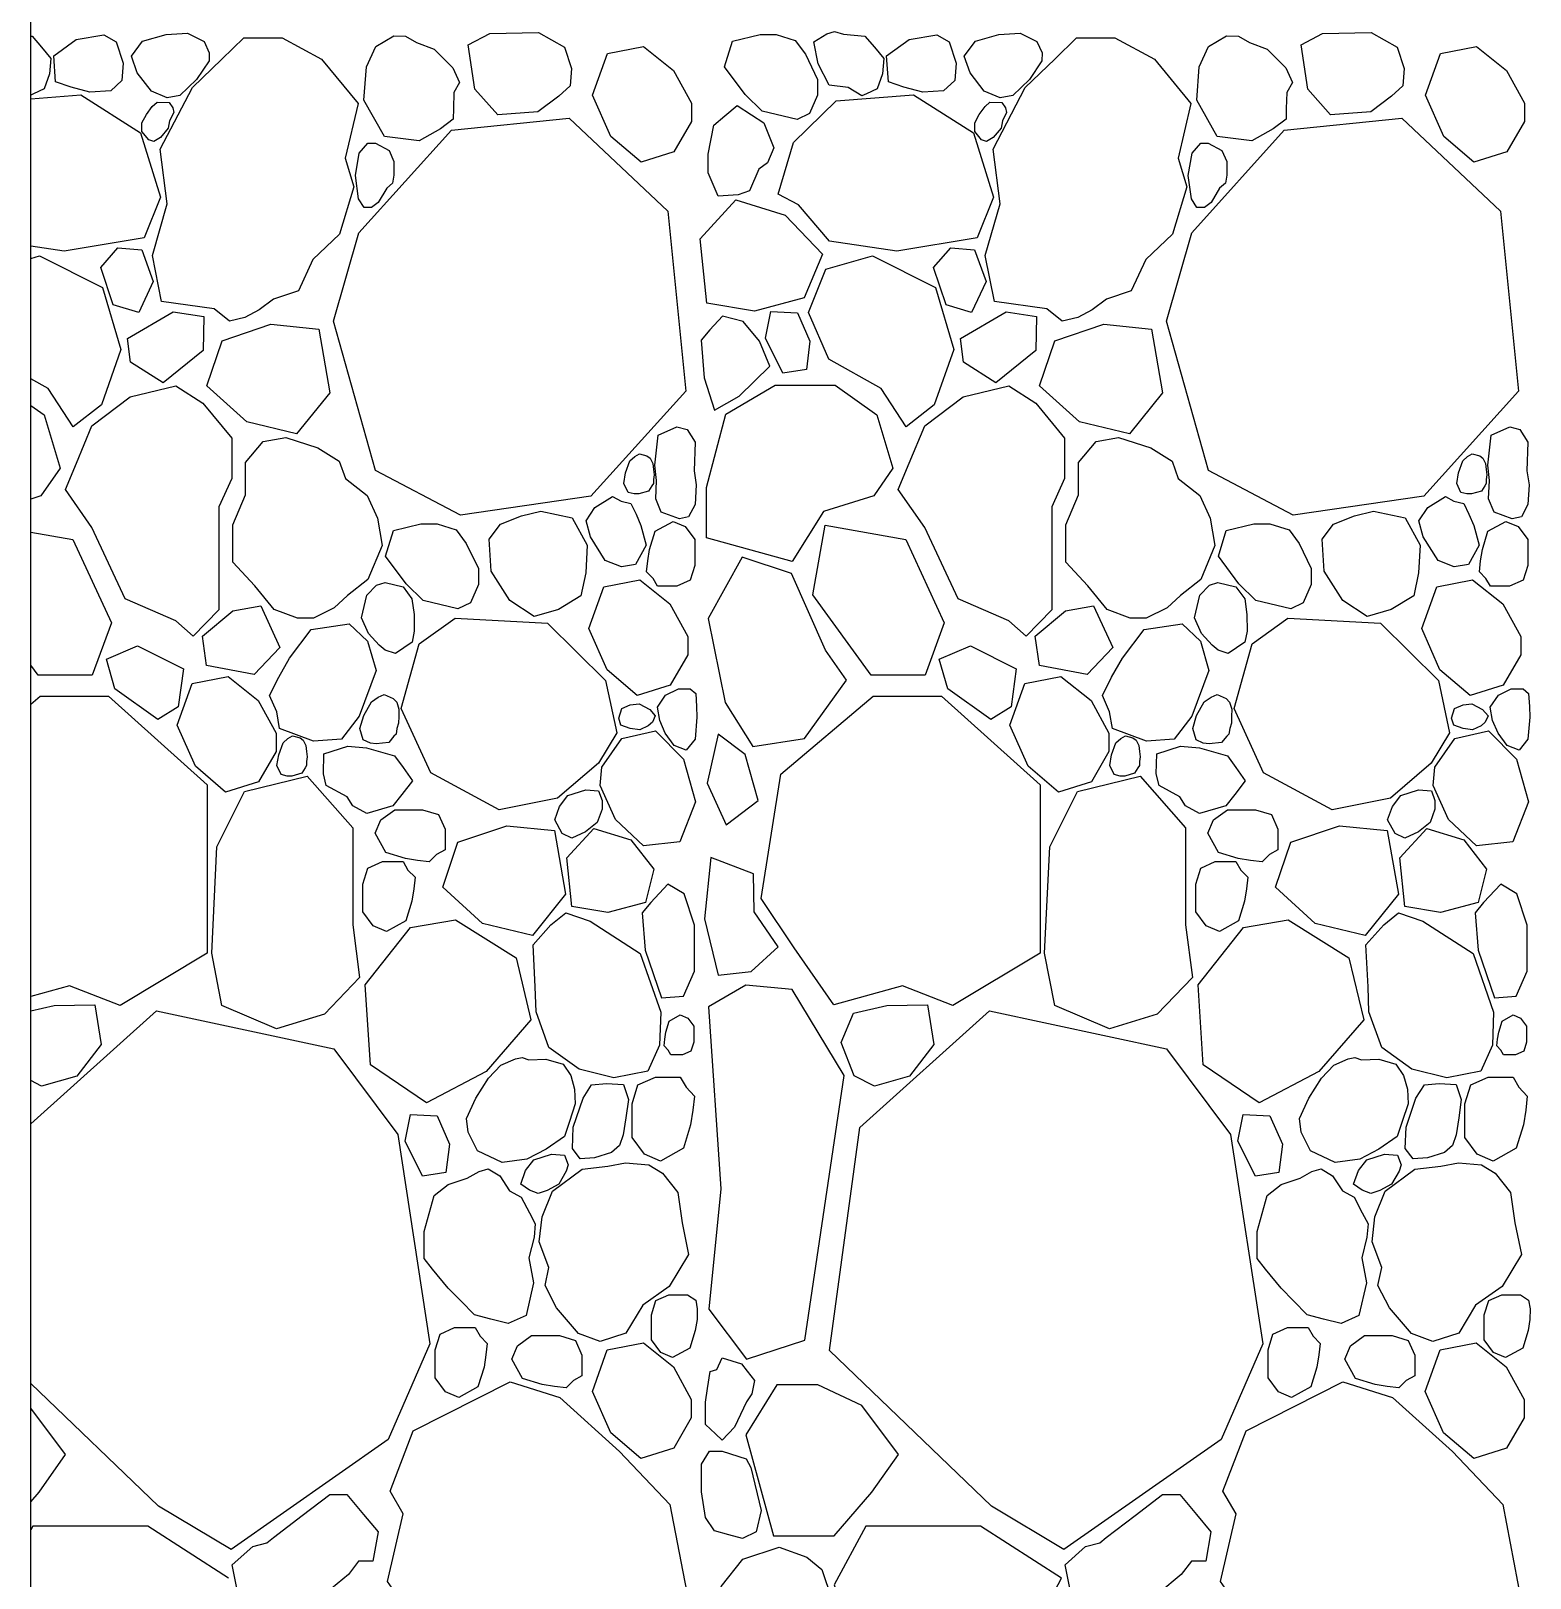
# Model space of a CAD drawing. Header units: millimetres. Extents: x 10227 to 13232, y 2 to 9351.
# Drawn here: x 11408.2 to 11567, y 417.4 to 581.2 of the extents above; entities that cross this region are included whole.
import ezdxf

# ---------------------------------------------------------------- set-up
doc = ezdxf.new("R2010")
doc.units = ezdxf.units.MM
doc.layers.add('A-FURN', color=9, linetype='Continuous')
doc.layers.add('RETINO', color=20, linetype='Continuous')

msp = doc.modelspace()

# ---------------------------------------------------------------- linework, layer by layer
at = {"layer": 'A-FURN', "ltscale": 0.1}
msp.add_line((11408.18, 2.43), (11408.18, 896.87), dxfattribs=at)
at = {"layer": 'RETINO'}
for points in [[(11408.18, 580.68), (11408.3, 580.66), (11409.31, 579.52), (11410.3, 578.32), (11410.15, 576.68), (11409.6, 575.1), (11408.47, 574.57), (11408.18, 574.44)], [(11410.79, 575.85), (11410.6, 578.6), (11412.99, 580.33), (11415.92, 580.81)], [(11415.92, 580.81), (11417.23, 580.06)], [(11417.23, 580.06), (11417.97, 577.82), (11417.82, 575.97)], [(11425.73, 576.07), (11423.96, 574.39), (11422.62, 574.13), (11420.95, 574.84), (11419.44, 576.79), (11418.84, 578.56), (11420.02, 580.13), (11422.5, 580.86), (11424.77, 580.99), (11426.52, 580.12), (11427.08, 578.9), (11427.05, 578.05), (11425.73, 576.07)], [(11427.58, 551.79), (11422.03, 552.56), (11421.05, 557.44), (11422.62, 562.91), (11421.89, 568.69), (11425.29, 575.22), (11428.41, 578.24), (11430.73, 580.49), (11434.8, 580.49), (11438.97, 578.24), (11442.85, 573.53), (11441.48, 567.75), (11442.39, 564.71), (11440.87, 559.69), (11438.06, 557.03), (11436.52, 553.72), (11433.88, 552.84), (11432.36, 551.7), (11430.84, 550.89), (11429.22, 550.5), (11427.58, 551.79)], [(11449.31, 569.58), (11445.63, 570.04), (11443.45, 573.91), (11443.73, 577.41), (11444.71, 579.59), (11446.62, 580.69), (11447.87, 580.67), (11449.04, 579.99), (11450.9, 579.29), (11452.89, 577.33), (11453.6, 575.75), (11452.98, 574.7), (11452.94, 573.01), (11452.91, 571.87), (11451.56, 570.86), (11449.31, 569.58)], [(11455.22, 575.07), (11454.51, 579.77), (11456.78, 580.95), (11461.94, 581.07)], [(11461.94, 581.07), (11464.69, 579.49)], [(11489.35, 571.86), (11485.65, 572.74), (11483.84, 574.5), (11481.67, 577.42), (11482.5, 580.15), (11485.42, 580.85), (11487.13, 580.85), (11489.15, 580.2), (11490.23, 578.75), (11491.51, 576.1), (11491.51, 574.42), (11490.67, 572.49), (11489.35, 571.86)], [(11494.74, 575.23), (11492.76, 575.47), (11491.59, 577.73), (11491.12, 580.08), (11492.48, 580.92), (11493.32, 581.16), (11494.26, 580.89), (11496.53, 580.66), (11497.54, 579.52), (11498.52, 578.32), (11498.38, 576.68), (11497.82, 575.1), (11496.7, 574.57), (11496.19, 574.35), (11494.74, 575.23)], [(11499.02, 575.85), (11498.82, 578.6), (11501.22, 580.33), (11504.14, 580.81)], [(11504.14, 580.81), (11505.45, 580.06)], [(11505.45, 580.06), (11506.2, 577.82), (11506.05, 575.97)], [(11513.96, 576.07), (11512.19, 574.39), (11510.84, 574.13), (11509.18, 574.84), (11507.67, 576.79), (11507.06, 578.56), (11508.25, 580.13), (11510.73, 580.86), (11512.99, 580.99), (11514.74, 580.12), (11515.3, 578.9), (11515.28, 578.05), (11513.96, 576.07)], [(11515.8, 551.79), (11510.25, 552.56), (11509.28, 557.44), (11510.84, 562.91), (11510.12, 568.69), (11513.52, 575.22), (11516.64, 578.24), (11518.96, 580.49), (11523.02, 580.49), (11527.2, 578.24), (11531.07, 573.53), (11529.71, 567.75), (11530.62, 564.71), (11529.1, 559.69), (11526.29, 557.03), (11524.75, 553.72), (11522.11, 552.84), (11520.59, 551.7), (11519.07, 550.89), (11517.44, 550.5), (11515.8, 551.79)], [(11537.53, 569.58), (11533.86, 570.04), (11531.68, 573.91), (11531.95, 577.41), (11532.94, 579.59), (11534.85, 580.69), (11536.1, 580.67), (11537.26, 579.99), (11539.13, 579.29), (11541.11, 577.33), (11541.83, 575.75), (11541.21, 574.7), (11541.17, 573.01), (11541.14, 571.87), (11539.79, 570.86), (11537.53, 569.58)], [(11543.44, 575.07), (11542.74, 579.77), (11545.01, 580.95), (11550.16, 581.07)], [(11550.16, 581.07), (11552.92, 579.49)], [(11464.69, 579.49), (11465.44, 577.25), (11465.29, 575.41)], [(11476.29, 568.43), (11472.81, 567.32), (11469.61, 570.06), (11467.67, 574.43), (11469.26, 578.83), (11473.07, 579.57), (11476.25, 577.03), (11478.16, 573.58), (11478.16, 571.64), (11476.29, 568.43)], [(11552.92, 579.49), (11553.66, 577.25), (11553.51, 575.41)], [(11564.52, 568.43), (11561.04, 567.32), (11557.84, 570.06), (11555.9, 574.43), (11557.49, 578.83), (11561.3, 579.57), (11564.48, 577.03), (11566.39, 573.58), (11566.39, 571.64), (11564.52, 568.43)], [(11416.64, 574.9), (11414.43, 574.74), (11412.43, 575.26), (11410.79, 575.85)], [(11417.82, 575.97), (11416.64, 574.9)], [(11464.1, 574.33), (11461.89, 572.67), (11457.63, 572.34), (11455.22, 575.07)], [(11465.29, 575.41), (11464.1, 574.33)], [(11504.87, 574.9), (11502.65, 574.74), (11500.66, 575.26), (11499.02, 575.85)], [(11506.05, 575.97), (11504.87, 574.9)], [(11552.33, 574.33), (11550.12, 572.67), (11545.85, 572.34), (11543.44, 575.07)], [(11553.51, 575.41), (11552.33, 574.33)], [(11408.18, 574.04), (11413.47, 574.45), (11419.8, 570.44), (11421.92, 563.64)], [(11422.72, 570.93), (11421.9, 569.94), (11421.19, 569.51), (11420.67, 569.69), (11419.93, 570.59), (11419.93, 571.51), (11420.42, 572.39), (11421.03, 573.21), (11421.55, 573.68), (11422.82, 573.63), (11423.2, 573.07), (11423.31, 572.6), (11422.88, 571.7), (11422.72, 570.93)], [(11480.98, 563.74), (11479.94, 566.19), (11479.94, 568.19), (11480.54, 571.23), (11481.69, 572.23), (11482.99, 573.34), (11484.53, 572.35), (11485.83, 571.51), (11486.89, 568.83), (11486.21, 567.27), (11485.29, 566.59), (11484.29, 564.28), (11483.11, 563.87), (11480.98, 563.74)], [(11510.14, 563.64), (11508.42, 559.33), (11499.91, 557.92), (11492.79, 558.98), (11489.5, 562.82), (11487.33, 563.95), (11488.96, 569.41), (11493.47, 573.81), (11501.69, 574.45), (11508.02, 570.44), (11510.14, 563.64)], [(11510.95, 570.93), (11510.13, 569.94), (11509.42, 569.51), (11508.89, 569.69), (11508.16, 570.59), (11508.16, 571.51), (11508.65, 572.39), (11509.26, 573.21), (11509.77, 573.68), (11511.05, 573.63), (11511.42, 573.07), (11511.54, 572.6), (11511.1, 571.7), (11510.95, 570.93)], [(11442.93, 559.85), (11452.74, 570.72), (11465.19, 571.99), (11475.65, 562.15), (11477.55, 543.1), (11467.51, 531.97), (11453.69, 529.96), (11444.7, 534.7), (11440.24, 550.49), (11442.93, 559.85)], [(11531.16, 559.85), (11540.96, 570.72), (11553.41, 571.99), (11563.87, 562.15), (11565.78, 543.1), (11555.74, 531.97), (11541.91, 529.96), (11532.92, 534.7), (11528.47, 550.49), (11531.16, 559.85)], [(11445.87, 564.59), (11444.98, 563.05), (11444.27, 562.53), (11443.47, 562.53), (11442.9, 563.45), (11442.56, 565.91), (11442.96, 568.28), (11443.87, 569.34), (11444.67, 569.34), (11446.13, 568.57), (11446.64, 567.4), (11446.64, 565.94), (11446.5, 565.1), (11445.87, 564.59)], [(11534.1, 564.59), (11533.21, 563.05), (11532.5, 562.53), (11531.7, 562.53), (11531.13, 563.45), (11530.78, 565.91), (11531.18, 568.28), (11532.1, 569.34), (11532.9, 569.34), (11534.35, 568.57), (11534.87, 567.4), (11534.87, 565.94), (11534.72, 565.1), (11534.1, 564.59)], [(11421.92, 563.64), (11420.19, 559.33), (11411.69, 557.92), (11408.18, 558.44)], [(11484.82, 551.55), (11479.79, 552.4), (11479.08, 559.21), (11482.87, 563.33), (11488.07, 561.71), (11492.02, 557.6), (11490.09, 552.95), (11484.82, 551.55)], [(11408.18, 557.14), (11409.1, 557.4), (11415.77, 554.06), (11417.72, 547.49), (11415.65, 541.62), (11412.66, 539.32), (11410.02, 543.35)], [(11417.4, 558.26), (11419.92, 558.05), (11421.14, 554.68), (11419.6, 551.4), (11416.9, 552.23), (11415.58, 556.18), (11417.4, 558.26)], [(11498.24, 543.35), (11492.72, 546.46), (11490.54, 551.41), (11492.38, 556.01), (11497.32, 557.4), (11504, 554.06), (11505.95, 547.49), (11503.88, 541.62), (11500.89, 539.32), (11498.24, 543.35)], [(11505.63, 558.26), (11508.14, 558.05), (11509.37, 554.68), (11507.83, 551.4), (11505.13, 552.23), (11503.81, 556.18), (11505.63, 558.26)], [(11418.74, 546.15), (11418.43, 548.66), (11423.25, 551.48), (11426.49, 550.98), (11426.43, 547.39), (11422.18, 543.98), (11418.74, 546.15)], [(11479.5, 544.49), (11480.59, 541.06), (11483.21, 542.55), (11486.46, 545.72), (11485.38, 548.38), (11483.62, 550.46), (11481.45, 551.01), (11480.09, 549.56), (11479.19, 548.47), (11479.5, 544.49)], [(11490.34, 545.39), (11487.84, 544.99), (11485.99, 548.7), (11486.56, 551.52), (11489.38, 551.37), (11490.71, 548.39), (11490.34, 545.39)], [(11506.97, 546.15), (11506.65, 548.66), (11511.48, 551.48), (11514.72, 550.98), (11514.65, 547.39), (11510.41, 543.98), (11506.97, 546.15)], [(11433.6, 550.17), (11438.67, 549.66), (11439.83, 542.91), (11436.33, 538.55), (11431.04, 539.83), (11426.82, 543.66), (11428.44, 548.42), (11433.6, 550.17)], [(11521.83, 550.17), (11526.9, 549.66), (11528.06, 542.91), (11524.55, 538.55), (11519.26, 539.83), (11515.04, 543.66), (11516.66, 548.42), (11521.83, 550.17)], [(11410.02, 543.35), (11408.18, 544.38)], [(11423.54, 518.78), (11418.17, 521.1), (11414.63, 528.66), (11411.84, 532.67), (11413, 535.47), (11414.64, 539.42), (11418.71, 542.48), (11423.54, 543.64), (11426.4, 541.8), (11429.46, 538.12), (11429.46, 533.83), (11428.1, 530.84), (11428.1, 527.84), (11428.1, 522.87), (11428.1, 519.94), (11425.38, 517.15), (11423.54, 518.78)], [(11492.15, 530.35), (11488.81, 525.03), (11479.75, 527.55), (11479.75, 532.87), (11481.79, 540.65), (11487.04, 543.72), (11493.37, 543.72), (11497.8, 540.58), (11499.5, 534.92), (11497.46, 531.99), (11492.15, 530.35)], [(11511.77, 518.78), (11506.4, 521.1), (11502.86, 528.66), (11500.07, 532.67), (11501.23, 535.47), (11502.86, 539.42), (11506.94, 542.48), (11511.77, 543.64), (11514.62, 541.8), (11517.69, 538.12), (11517.69, 533.83), (11516.33, 530.84), (11516.33, 527.84), (11516.33, 522.87), (11516.33, 519.94), (11513.6, 517.15), (11511.77, 518.78)], [(11408.18, 541.56), (11409.57, 540.58), (11411.28, 534.92), (11409.23, 531.99), (11408.18, 531.66)], [(11478.65, 533.15), (11478.54, 531.07), (11477.84, 529.77), (11476.88, 529.58), (11474.95, 530.28), (11474.37, 531.68), (11474.46, 533.61), (11474.27, 535.26), (11474.63, 538.42), (11476.61, 539.32), (11477.69, 539.04), (11478.55, 537.67), (11478.43, 534.63), (11478.65, 533.15)], [(11566.88, 533.15), (11566.76, 531.07), (11566.07, 529.77), (11565.1, 529.58), (11563.18, 530.28), (11562.59, 531.68), (11562.68, 533.61), (11562.5, 535.26), (11562.86, 538.42), (11564.84, 539.32), (11565.91, 539.04), (11566.77, 537.67), (11566.66, 534.63), (11566.88, 533.15)], [(11443.89, 523.13), (11441.73, 521.43), (11440.32, 520.14), (11438.1, 519.05), (11436.41, 519.05), (11433.95, 519.98), (11431.9, 522.47), (11429.57, 524.99), (11429.57, 528.94), (11430.93, 532.11), (11430.93, 535.54), (11432.8, 537.74), (11435.19, 538.17), (11438.59, 537.07), (11440.85, 535.68), (11441.51, 533.84), (11443.79, 532.04), (11444.9, 529.63), (11445.39, 526.73), (11443.89, 523.13)], [(11532.12, 523.13), (11529.95, 521.43), (11528.54, 520.14), (11526.33, 519.05), (11524.63, 519.05), (11522.18, 519.98), (11520.13, 522.47), (11517.8, 524.99), (11517.8, 528.94), (11519.16, 532.11), (11519.16, 535.54), (11521.03, 537.74), (11523.41, 538.17), (11526.81, 537.07), (11529.08, 535.68), (11529.73, 533.84), (11532.02, 532.04), (11533.12, 529.63), (11533.61, 526.73), (11532.12, 523.13)], [(11473.62, 532.49), (11472.57, 532.2), (11472.08, 532.2), (11471.44, 532.37), (11471, 533.29), (11471.17, 534.44), (11471.64, 535.69), (11472.15, 536.18), (11472.64, 536.46), (11473.44, 536.24), (11473.78, 535.98), (11474.06, 535.42), (11474.13, 534.8), (11474.2, 534.24), (11474.13, 533.74), (11474.13, 533.29), (11473.97, 533.06), (11473.62, 532.49)], [(11561.84, 532.49), (11560.8, 532.2), (11560.3, 532.2), (11559.67, 532.37), (11559.22, 533.29), (11559.4, 534.44), (11559.86, 535.69), (11560.38, 536.18), (11560.86, 536.46), (11561.66, 536.24), (11562, 535.98), (11562.28, 535.42), (11562.35, 534.8), (11562.42, 534.24), (11562.35, 533.74), (11562.35, 533.29), (11562.2, 533.06), (11561.84, 532.49)], [(11472.8, 528.85), (11473.37, 526.76), (11472.24, 524.72), (11470.73, 524.48), (11469.02, 525.15), (11467.45, 527.66), (11466.99, 529.36), (11467.93, 530.76), (11469.79, 531.92), (11470.7, 531.44), (11471.75, 531.18), (11472.29, 530.07), (11472.8, 528.85)], [(11561.03, 528.85), (11561.59, 526.76), (11560.47, 524.72), (11558.96, 524.48), (11557.25, 525.15), (11555.68, 527.66), (11555.22, 529.36), (11556.16, 530.76), (11558.02, 531.92), (11558.93, 531.44), (11559.97, 531.18), (11560.51, 530.07), (11561.03, 528.85)], [(11458.92, 520.92), (11456.95, 524.01), (11456.74, 527.41), (11457.94, 529), (11460.16, 529.9), (11462.2, 530.38), (11465.53, 529.68), (11467.11, 526.77), (11466.96, 523.86), (11466.44, 521.41), (11464.06, 519.95), (11461.51, 519.21), (11458.92, 520.92)], [(11473.72, 526.32), (11474.3, 528.25), (11476.2, 529.29), (11477.5, 528.74), (11478.51, 527.36), (11478.51, 524.62), (11478.03, 523.06), (11476.6, 522.42), (11474.57, 522.42), (11474.09, 523.25), (11473.4, 523.97), (11473.52, 525.11), (11473.72, 526.32)], [(11547.14, 520.92), (11545.17, 524.01), (11544.96, 527.41), (11546.17, 529), (11548.38, 529.9), (11550.42, 530.38), (11553.76, 529.68), (11555.34, 526.77), (11555.19, 523.86), (11554.67, 521.41), (11552.29, 519.95), (11549.74, 519.21), (11547.14, 520.92)], [(11561.94, 526.32), (11562.53, 528.25), (11564.42, 529.29), (11565.73, 528.74), (11566.74, 527.36), (11566.74, 524.62), (11566.26, 523.06), (11564.83, 522.42), (11562.79, 522.42), (11562.32, 523.25), (11561.62, 523.97), (11561.75, 525.11), (11561.94, 526.32)], [(11408.18, 528.16), (11412.63, 527.38), (11416.71, 518.56)], [(11453.42, 520.05), (11449.73, 520.93), (11447.92, 522.69), (11445.75, 525.61), (11446.58, 528.34), (11449.49, 529.04), (11451.21, 529.04), (11453.23, 528.39), (11454.3, 526.94), (11455.59, 524.29), (11455.59, 522.61), (11454.74, 520.68), (11453.42, 520.05)], [(11502.91, 513), (11497.19, 513), (11491.01, 521.53), (11492.31, 528.89), (11500.85, 527.38), (11504.93, 518.56)], [(11541.65, 520.05), (11537.95, 520.93), (11536.15, 522.69), (11533.97, 525.61), (11534.81, 528.34), (11537.72, 529.04), (11539.43, 529.04), (11541.46, 528.39), (11542.53, 526.94), (11543.81, 524.29), (11543.81, 522.61), (11542.97, 520.68), (11541.65, 520.05)], [(11490.14, 506.29), (11494.58, 512.47), (11492.36, 515.65), (11488.75, 523.77), (11483.52, 525.51), (11479.92, 519), (11481.72, 510.11)], [(11443.2, 519.1), (11443.78, 521.48), (11444.8, 522.54), (11445.7, 522.82), (11447.6, 522.36), (11448.54, 521.11), (11448.78, 519.42), (11448.78, 517.68), (11448.56, 516.52), (11446.79, 515.3), (11445.71, 515.67), (11445.07, 516.2), (11443.96, 517.43), (11443.2, 519.1)], [(11475.91, 511.95), (11472.42, 510.85), (11469.23, 513.59), (11467.28, 517.95), (11468.87, 522.36), (11472.69, 523.1), (11475.86, 520.55), (11477.77, 517.11), (11477.77, 515.16), (11475.91, 511.95)], [(11531.43, 519.1), (11532.01, 521.48), (11533.03, 522.54), (11533.93, 522.82), (11535.83, 522.36), (11536.77, 521.11), (11537, 519.42), (11537.01, 517.68), (11536.79, 516.52), (11535.02, 515.3), (11533.94, 515.67), (11533.3, 516.2), (11532.18, 517.43), (11531.43, 519.1)], [(11564.13, 511.95), (11560.65, 510.85), (11557.45, 513.59), (11555.51, 517.95), (11557.1, 522.36), (11560.91, 523.1), (11564.09, 520.55), (11566, 517.11), (11566, 515.16), (11564.13, 511.95)], [(11432.53, 520.35), (11434.56, 515.95), (11431.83, 513.1), (11426.78, 514.05), (11426.36, 517.14), (11429.56, 519.82), (11432.53, 520.35)], [(11520.75, 520.35), (11522.78, 515.95), (11520.06, 513.1), (11515.01, 514.05), (11514.58, 517.14), (11517.78, 519.82), (11520.75, 520.35)], [(11416.71, 518.56), (11414.68, 513)], [(11435.57, 514.81), (11437.87, 517.83), (11441.9, 518.45), (11443.85, 516.61), (11444.74, 513.52), (11442.95, 508.67), (11441.07, 506.22), (11438.13, 506.03), (11434.52, 507.36), (11434.23, 509.13), (11433.47, 510.86), (11434.44, 512.8), (11435.57, 514.81)], [(11449.32, 516.34), (11453.11, 519.03), (11462.92, 518.53), (11469.06, 512.46), (11470.24, 506.92), (11468.31, 503.69), (11463.96, 499.99), (11457.79, 498.75), (11450.54, 502.67), (11447.4, 509.48), (11449.32, 516.34)], [(11504.93, 518.56), (11502.91, 513)], [(11523.8, 514.81), (11526.1, 517.83), (11530.13, 518.45), (11532.07, 516.61), (11532.96, 513.52), (11531.17, 508.67), (11529.3, 506.22), (11526.35, 506.03), (11522.75, 507.36), (11522.45, 509.13), (11521.69, 510.86), (11522.66, 512.8), (11523.8, 514.81)], [(11537.54, 516.34), (11541.33, 519.03), (11551.14, 518.53), (11557.28, 512.46), (11558.47, 506.92), (11556.53, 503.69), (11552.19, 499.99), (11546.02, 498.75), (11538.76, 502.67), (11535.63, 509.48), (11537.54, 516.34)], [(11423.79, 509.65), (11421.64, 508.33), (11417.07, 511.55), (11416.19, 514.71), (11419.48, 516.13), (11424.34, 513.68), (11423.79, 509.65)], [(11512.02, 509.65), (11509.87, 508.33), (11505.3, 511.55), (11504.41, 514.71), (11507.7, 516.13), (11512.57, 513.68), (11512.02, 509.65)], [(11414.68, 513), (11408.96, 513), (11408.18, 514.08)], [(11432.29, 501.72), (11428.81, 500.62), (11425.61, 503.36), (11423.67, 507.72), (11425.26, 512.13), (11429.07, 512.87), (11432.25, 510.32), (11434.16, 506.88), (11434.16, 504.93), (11432.29, 501.72)], [(11520.52, 501.72), (11517.03, 500.62), (11513.84, 503.36), (11511.89, 507.72), (11513.48, 512.13), (11517.3, 512.87), (11520.48, 510.32), (11522.38, 506.88), (11522.38, 504.93), (11520.52, 501.72)], [(11478.54, 506.23), (11477.61, 505.08), (11476.33, 505.58), (11475.37, 506.88), (11474.79, 508.21), (11474.56, 509.62), (11475.42, 510.89), (11476.78, 511.56), (11478.03, 511.56), (11478.61, 511.07), (11478.7, 509.68), (11478.73, 508.57), (11478.54, 506.23)], [(11566.77, 506.23), (11565.84, 505.08), (11564.55, 505.58), (11563.6, 506.88), (11563.02, 508.21), (11562.78, 509.62), (11563.64, 510.89), (11565, 511.56), (11566.25, 511.56), (11566.84, 511.07), (11566.92, 509.68), (11566.96, 508.57), (11566.77, 506.23)], [(11408.18, 509.95), (11409.17, 510.78), (11416.41, 510.78), (11426.87, 501.41), (11426.87, 483.58), (11417.62, 478.04), (11412.28, 480.11), (11408.18, 478.98)], [(11446.09, 505.9), (11444.75, 505.73), (11444.14, 505.82), (11443.39, 506.16), (11443.02, 507.37), (11443.44, 508.74), (11444.25, 510.2), (11444.97, 510.69), (11445.62, 510.95), (11446.56, 510.54), (11446.93, 510.15), (11447.17, 509.41), (11447.14, 508.64), (11447.12, 507.94), (11446.94, 507.35), (11446.86, 506.78), (11446.63, 506.54), (11446.09, 505.9)], [(11472.68, 507.24), (11471.67, 507.37), (11470.69, 507.72), (11470.45, 508.45), (11470.77, 509.47), (11471.67, 509.88), (11472.61, 509.99), (11473.75, 509.38), (11474.31, 508.69), (11474.02, 508.05), (11473.58, 507.63), (11472.68, 507.24)], [(11481.72, 510.11), (11484.64, 505.47)], [(11493.25, 478.11), (11489.02, 484.14), (11485.55, 489.37), (11487.64, 502.54), (11497.39, 510.78), (11504.64, 510.78), (11515.1, 501.41), (11515.1, 483.58), (11505.84, 478.04), (11500.51, 480.11), (11493.25, 478.11)], [(11534.31, 505.9), (11532.98, 505.73), (11532.37, 505.82), (11531.62, 506.16), (11531.25, 507.37), (11531.67, 508.74), (11532.47, 510.2), (11533.2, 510.69), (11533.85, 510.95), (11534.79, 510.54), (11535.16, 510.15), (11535.4, 509.41), (11535.37, 508.64), (11535.35, 507.94), (11535.17, 507.35), (11535.09, 506.78), (11534.86, 506.54), (11534.31, 505.9)], [(11560.91, 507.24), (11559.89, 507.37), (11558.91, 507.72), (11558.68, 508.45), (11559, 509.47), (11559.89, 509.88), (11560.84, 509.99), (11561.97, 509.38), (11562.54, 508.69), (11562.24, 508.05), (11561.81, 507.63), (11560.91, 507.24)], [(11436.87, 502.63), (11435.83, 502.33), (11435.33, 502.33), (11434.7, 502.51), (11434.25, 503.43), (11434.43, 504.58), (11434.89, 505.83), (11435.41, 506.31), (11435.9, 506.6), (11436.7, 506.38), (11437.03, 506.12), (11437.32, 505.56), (11437.38, 504.94), (11437.45, 504.38), (11437.38, 503.88), (11437.38, 503.43), (11437.23, 503.2), (11436.87, 502.63)], [(11470.79, 506.31), (11474.36, 507.12), (11477.31, 504.12), (11478.58, 499.61), (11476.93, 495.35), (11473.07, 494.93), (11470.12, 497.73), (11468.5, 501.33), (11468.67, 503.27), (11470.79, 506.31)], [(11481.82, 497.16), (11485.21, 499.75), (11483.84, 504.62), (11480.97, 506.75), (11479.81, 501.57), (11481.82, 497.16)], [(11484.64, 505.47), (11490.14, 506.29)], [(11525.1, 502.63), (11524.06, 502.33), (11523.56, 502.33), (11522.92, 502.51), (11522.48, 503.43), (11522.65, 504.58), (11523.12, 505.83), (11523.63, 506.31), (11524.12, 506.6), (11524.92, 506.38), (11525.26, 506.12), (11525.54, 505.56), (11525.61, 504.94), (11525.68, 504.38), (11525.61, 503.88), (11525.61, 503.43), (11525.45, 503.2), (11525.1, 502.63)], [(11559.02, 506.31), (11562.58, 507.12), (11565.54, 504.12), (11566.81, 499.61), (11565.16, 495.35), (11561.3, 494.93), (11558.34, 497.73), (11556.73, 501.33), (11556.89, 503.27), (11559.02, 506.31)], [(11439.21, 504.67), (11441.74, 505.5), (11443.73, 505.33), (11446.71, 504.46), (11447.6, 503.22), (11448.6, 501.84), (11447.47, 500.39), (11446.52, 499.17), (11443.76, 498.35), (11442.27, 499.16), (11441.67, 500.14), (11439.46, 501.33), (11439.16, 502.55), (11439.21, 504.67)], [(11527.44, 504.67), (11529.96, 505.5), (11531.96, 505.33), (11534.93, 504.46), (11535.83, 503.22), (11536.82, 501.84), (11535.7, 500.39), (11534.75, 499.17), (11531.99, 498.35), (11530.49, 499.16), (11529.9, 500.14), (11527.69, 501.33), (11527.38, 502.55), (11527.44, 504.67)], [(11434.21, 475.56), (11428.42, 478.02), (11427.34, 483.59), (11427.88, 494.82), (11430.81, 500.69), (11437.46, 502.32), (11442.27, 496.85), (11442.27, 486.57), (11442.99, 480.99), (11439.27, 477.11), (11434.21, 475.56)], [(11522.44, 475.56), (11516.64, 478.02), (11515.57, 483.59), (11516.11, 494.82), (11519.04, 500.69), (11525.68, 502.32), (11530.49, 496.85), (11530.49, 486.57), (11531.22, 480.99), (11527.5, 477.11), (11522.44, 475.56)], [(11468.17, 497.41), (11466.94, 496.43), (11465.5, 495.74), (11464.46, 496.25), (11463.67, 497.69), (11464.18, 499.12), (11465.07, 500.27), (11466.95, 500.87), (11468.32, 500.75), (11468.7, 499.75), (11468.69, 498.82), (11468.17, 497.41)], [(11556.4, 497.41), (11555.17, 496.43), (11553.73, 495.74), (11552.69, 496.25), (11551.9, 497.69), (11552.41, 499.12), (11553.3, 500.27), (11555.17, 500.87), (11556.54, 500.75), (11556.92, 499.75), (11556.92, 498.82), (11556.4, 497.41)], [(11447.85, 493.6), (11445.77, 494.24), (11444.64, 496.27), (11445.24, 497.68), (11446.72, 498.77), (11449.68, 498.77), (11451.36, 498.25), (11452.05, 496.71), (11452.05, 494.52), (11451.16, 494.01), (11450.38, 493.26), (11449.15, 493.39), (11447.85, 493.6)], [(11536.07, 493.6), (11534, 494.24), (11532.87, 496.27), (11533.47, 497.68), (11534.95, 498.77), (11537.9, 498.77), (11539.59, 498.25), (11540.27, 496.71), (11540.27, 494.52), (11539.38, 494.01), (11538.61, 493.26), (11537.37, 493.39), (11536.07, 493.6)], [(11458.58, 497.07), (11463.65, 496.56), (11464.81, 489.81), (11461.3, 485.45), (11456.01, 486.73), (11451.8, 490.56), (11453.41, 495.32), (11458.58, 497.07)], [(11469.29, 487.89), (11465.5, 488.53), (11464.96, 493.68), (11467.82, 496.78), (11471.74, 495.56), (11474.16, 492.46), (11473.27, 488.95), (11469.29, 487.89)], [(11546.81, 497.07), (11551.87, 496.56), (11553.04, 489.81), (11549.53, 485.45), (11544.24, 486.73), (11540.02, 490.56), (11541.64, 495.32), (11546.81, 497.07)], [(11557.51, 487.89), (11553.72, 488.53), (11553.19, 493.68), (11556.05, 496.78), (11559.97, 495.56), (11562.39, 492.46), (11561.5, 488.95), (11557.51, 487.89)], [(11448.52, 489.07), (11447.89, 487), (11445.85, 485.87), (11444.45, 486.47), (11443.36, 487.95), (11443.36, 490.9), (11443.87, 492.59), (11445.41, 493.28), (11447.61, 493.28), (11448.12, 492.38), (11448.87, 491.61), (11448.73, 490.38), (11448.52, 489.07)], [(11484.79, 487.96), (11484.73, 491.96), (11480.22, 493.69), (11479.53, 487.2), (11480.97, 481.23)], [(11536.75, 489.07), (11536.12, 487), (11534.08, 485.87), (11532.67, 486.47), (11531.58, 487.95), (11531.58, 490.9), (11532.1, 492.59), (11533.64, 493.28), (11535.83, 493.28), (11536.35, 492.38), (11537.09, 491.61), (11536.96, 490.38), (11536.75, 489.07)], [(11473.26, 483.88), (11474.98, 478.83), (11477.3, 479.04), (11478.47, 481.66), (11478.48, 486.55), (11477.37, 489.85), (11475.65, 490.87), (11473.84, 488.94), (11472.94, 487.85), (11473.26, 483.88)], [(11561.48, 483.88), (11563.21, 478.83), (11565.53, 479.04), (11566.69, 481.66), (11566.7, 486.55), (11565.59, 489.85), (11563.88, 490.87), (11562.07, 488.94), (11561.17, 487.85), (11561.48, 483.88)], [(11443.6, 480.21), (11448.41, 486.31), (11453.15, 487.11)], [(11453.15, 487.11), (11459.57, 483.08), (11461.15, 476.53)], [(11461.61, 480.01), (11461.38, 484.45), (11463.27, 486.59), (11464.84, 487.85), (11467.41, 486.95), (11472.73, 483.54), (11474.91, 477.34), (11474.78, 473.82), (11473.53, 471.07), (11469.94, 470.36), (11466.26, 471.28), (11463.06, 473.59), (11461.69, 477.35), (11461.61, 480.01)], [(11484.49, 481.65), (11487.33, 484.23), (11484.79, 487.96)], [(11531.83, 480.21), (11536.63, 486.31), (11541.38, 487.11)], [(11541.38, 487.11), (11547.79, 483.08), (11549.38, 476.53)], [(11549.84, 480.01), (11549.6, 484.45), (11551.49, 486.59), (11553.07, 487.85), (11555.63, 486.95), (11560.96, 483.54), (11563.13, 477.34), (11563, 473.82), (11561.76, 471.07), (11558.17, 470.36), (11554.48, 471.28), (11551.29, 473.59), (11549.92, 477.35), (11549.84, 480.01)], [(11480.97, 481.23), (11484.49, 481.65)], [(11461.15, 476.53), (11456.4, 471.04), (11450.07, 467.74), (11444.15, 471.74), (11443.6, 480.21)], [(11484, 440.58), (11490.16, 442.61), (11494.32, 470.63), (11488.81, 479.74), (11483.9, 480.18), (11479.97, 477.9), (11481.26, 458.63)], [(11549.38, 476.53), (11544.63, 471.04), (11538.29, 467.74), (11532.37, 471.74), (11531.83, 480.21)], [(11408.18, 477.48), (11410.63, 478.03), (11414.94, 478.09), (11415.62, 473.91), (11413.05, 470.54)], [(11408.18, 465.5), (11421.48, 477.48), (11440.26, 473.44), (11447.05, 464.39), (11450.44, 442.2), (11446.04, 432.08)], [(11475.45, 475.2), (11475.81, 476.39), (11476.97, 477.03), (11477.77, 476.69), (11478.39, 475.85), (11478.39, 474.16), (11478.09, 473.2), (11477.22, 472.81), (11475.97, 472.81), (11475.68, 473.32), (11475.25, 473.76), (11475.33, 474.46), (11475.45, 475.2)], [(11534.27, 432.08), (11517.6, 420.43), (11509.94, 425.02), (11492.77, 441.51), (11495.98, 465.11), (11509.71, 477.48), (11528.48, 473.44), (11535.27, 464.39), (11538.67, 442.2), (11534.27, 432.08)], [(11495.38, 470.6), (11494, 474.13), (11495.32, 477.23)], [(11495.32, 477.23), (11498.86, 478.03), (11503.17, 478.09), (11503.84, 473.91), (11501.27, 470.54)], [(11563.67, 475.2), (11564.03, 476.39), (11565.19, 477.03), (11565.99, 476.69), (11566.62, 475.85), (11566.62, 474.16), (11566.32, 473.2), (11565.44, 472.81), (11564.19, 472.81), (11563.9, 473.32), (11563.48, 473.76), (11563.55, 474.46), (11563.67, 475.2)], [(11460.92, 472.27), (11462.73, 472.34), (11464.55, 471.84), (11465.36, 470.62), (11465.77, 469.17), (11465.84, 467.62), (11465.22, 465.75), (11464.69, 464.17), (11462.75, 462.83), (11460.72, 461.77), (11458.12, 461.4), (11455.5, 462.64), (11454.51, 464.63), (11454.34, 466.07), (11455.33, 468.22), (11456.65, 470.34), (11457.97, 471.72), (11459.5, 472.4), (11460.21, 472.53), (11460.92, 472.27)], [(11549.15, 472.27), (11550.96, 472.34), (11552.78, 471.84), (11553.59, 470.62), (11554, 469.17), (11554.07, 467.62), (11553.45, 465.75), (11552.92, 464.17), (11550.97, 462.83), (11548.95, 461.77), (11546.34, 461.4), (11543.72, 462.64), (11542.74, 464.63), (11542.56, 466.07), (11543.56, 468.22), (11544.88, 470.34), (11546.2, 471.72), (11547.73, 472.4), (11548.43, 472.53), (11549.15, 472.27)], [(11413.05, 470.54), (11409.3, 469.51), (11408.18, 470.08)], [(11478.06, 465.41), (11477.3, 462.92), (11474.86, 461.57), (11473.17, 462.29), (11471.86, 464.06), (11471.86, 467.61), (11472.48, 469.63), (11474.33, 470.45), (11476.96, 470.45), (11477.58, 469.38), (11478.48, 468.45), (11478.31, 466.97), (11478.06, 465.41)], [(11501.27, 470.54), (11497.53, 469.51), (11495.38, 470.6)], [(11566.29, 465.41), (11565.53, 462.92), (11563.08, 461.57), (11561.4, 462.29), (11560.09, 464.06), (11560.09, 467.61), (11560.71, 469.63), (11562.56, 470.45), (11565.19, 470.45), (11565.8, 469.38), (11566.7, 468.45), (11566.54, 466.97), (11566.29, 465.41)], [(11469.7, 462.46), (11467.89, 461.91), (11466.38, 461.8), (11465.54, 462.9), (11465.64, 465.17), (11466.67, 468.21), (11467.58, 469.63), (11469.14, 469.76), (11470.95, 469.67), (11471.48, 468.09), (11471.2, 466.15), (11470.93, 464.35), (11470.54, 463.21), (11469.7, 462.46)], [(11557.93, 462.46), (11556.12, 461.91), (11554.61, 461.8), (11553.77, 462.9), (11553.87, 465.17), (11554.89, 468.21), (11555.8, 469.63), (11557.36, 469.76), (11559.17, 469.67), (11559.71, 468.09), (11559.43, 466.15), (11559.16, 464.35), (11558.77, 463.21), (11557.93, 462.46)], [(11452.15, 460.37), (11449.66, 459.97), (11447.81, 463.68), (11448.38, 466.5), (11451.2, 466.35), (11452.53, 463.37), (11452.15, 460.37)], [(11540.38, 460.37), (11537.89, 459.97), (11536.04, 463.68), (11536.61, 466.5), (11539.43, 466.35), (11540.76, 463.37), (11540.38, 460.37)], [(11464.09, 459.12), (11462.86, 458.44), (11461.9, 458.14), (11460.99, 458.47), (11460.07, 459.12), (11460.57, 460.55), (11461.47, 461.7), (11463.34, 462.3), (11464.71, 462.18), (11465.09, 461.18), (11464.9, 460.49), (11464.09, 459.12)], [(11552.31, 459.12), (11551.09, 458.44), (11550.12, 458.14), (11549.22, 458.47), (11548.29, 459.12), (11548.8, 460.55), (11549.69, 461.7), (11551.57, 462.3), (11552.94, 462.18), (11553.32, 461.18), (11553.12, 460.49), (11552.31, 459.12)], [(11461.43, 448.67), (11460.64, 445.21), (11458.74, 444.35), (11456.9, 444.83), (11455.16, 445.29), (11453.71, 446.77), (11452.38, 448.12), (11450.74, 450.13), (11449.85, 451.23), (11449.85, 454.1), (11450.91, 457.92), (11452.4, 459.07), (11454.41, 459.76), (11455.66, 460.45), (11456.63, 460.75), (11457.85, 459.99), (11458.88, 458.41), (11460.13, 457.73), (11460.99, 456.09), (11461.6, 454.92), (11461.48, 453.51), (11460.94, 451.32), (11461.43, 448.67)], [(11466.56, 460.69), (11469.3, 461.02), (11471.18, 461.39), (11473.64, 461.17), (11475.08, 460.29), (11476.7, 458.23), (11477.16, 455.03), (11477.84, 451.67), (11475.79, 448.29), (11472.99, 446.29), (11471.21, 443.35), (11468.47, 442.45), (11466.2, 443.32), (11463.87, 446.02), (11462.65, 448.39), (11463.05, 450.3), (11462.03, 453.02), (11462.34, 455.66), (11463.43, 458.39), (11466.56, 460.69)], [(11549.66, 448.67), (11548.86, 445.21), (11546.97, 444.35), (11545.12, 444.83), (11543.39, 445.29), (11541.94, 446.77), (11540.61, 448.12), (11538.97, 450.13), (11538.08, 451.23), (11538.08, 454.1), (11539.14, 457.92), (11540.63, 459.07), (11542.64, 459.76), (11543.89, 460.45), (11544.86, 460.75), (11546.08, 459.99), (11547.11, 458.41), (11548.35, 457.73), (11549.22, 456.09), (11549.83, 454.92), (11549.71, 453.51), (11549.16, 451.32), (11549.66, 448.67)], [(11554.79, 460.69), (11557.53, 461.02), (11559.4, 461.39), (11561.86, 461.17), (11563.31, 460.29), (11564.93, 458.23), (11565.39, 455.03), (11566.07, 451.67), (11564.02, 448.29), (11561.21, 446.29), (11559.43, 443.35), (11556.69, 442.45), (11554.43, 443.32), (11552.1, 446.02), (11550.88, 448.39), (11551.28, 450.3), (11550.26, 453.02), (11550.56, 455.66), (11551.65, 458.39), (11554.79, 460.69)], [(11481.26, 458.63), (11479.98, 445.87)], [(11478.56, 443.63), (11478, 441.76), (11476.16, 440.75), (11474.9, 441.29), (11473.92, 442.62), (11473.92, 445.28), (11474.38, 446.79), (11475.77, 447.41), (11477.74, 447.41), (11478.62, 446.85), (11478.77, 445.91), (11478.75, 444.8), (11478.56, 443.63)], [(11566.79, 443.63), (11566.22, 441.76), (11564.39, 440.75), (11563.12, 441.29), (11562.14, 442.62), (11562.14, 445.28), (11562.61, 446.79), (11563.99, 447.41), (11565.97, 447.41), (11566.84, 446.85), (11566.99, 445.91), (11566.98, 444.8), (11566.79, 443.63)], [(11479.98, 445.87), (11484, 440.58)], [(11456.18, 439.73), (11455.54, 437.65), (11453.51, 436.52), (11452.1, 437.12), (11451.01, 438.6), (11451.01, 441.56), (11451.53, 443.24), (11453.07, 443.93), (11455.26, 443.93), (11455.77, 443.04), (11456.52, 442.26), (11456.39, 441.03), (11456.18, 439.73)], [(11462.34, 437.91), (11460.27, 438.54), (11459.14, 440.58), (11459.74, 441.99), (11461.22, 443.08), (11464.17, 443.08), (11465.86, 442.56), (11466.54, 441.02), (11466.54, 438.83), (11465.65, 438.32), (11464.88, 437.57), (11463.64, 437.7), (11462.34, 437.91)], [(11476.28, 431.17), (11472.79, 430.06), (11469.6, 432.8), (11467.66, 437.17), (11469.24, 441.57), (11473.06, 442.31), (11476.24, 439.77), (11478.14, 436.32), (11478.14, 434.37), (11476.28, 431.17)], [(11544.4, 439.73), (11543.77, 437.65), (11541.73, 436.52), (11540.33, 437.12), (11539.24, 438.6), (11539.24, 441.56), (11539.75, 443.24), (11541.3, 443.93), (11543.49, 443.93), (11544, 443.04), (11544.75, 442.26), (11544.61, 441.03), (11544.4, 439.73)], [(11550.57, 437.91), (11548.49, 438.54), (11547.37, 440.58), (11547.96, 441.99), (11549.44, 443.08), (11552.4, 443.08), (11554.08, 442.56), (11554.77, 441.02), (11554.77, 438.83), (11553.88, 438.32), (11553.1, 437.57), (11551.87, 437.7), (11550.57, 437.91)], [(11564.51, 431.17), (11561.02, 430.06), (11557.83, 432.8), (11555.88, 437.17), (11557.47, 441.57), (11561.28, 442.31), (11564.46, 439.77), (11566.37, 436.32), (11566.37, 434.37), (11564.51, 431.17)], [(11483.98, 436.07), (11482.71, 433.4), (11481.41, 432), (11480.69, 432.69), (11479.66, 433.68), (11479.66, 436.05), (11479.87, 437.49), (11480.14, 439.29), (11480.86, 439.5), (11481.41, 440.74), (11483.45, 440.09), (11484.05, 439.33), (11484.84, 438.34), (11484.56, 436.91), (11483.98, 436.07)], [(11446.04, 432.08), (11429.38, 420.43), (11421.71, 425.02), (11408.18, 438.02)], [(11455.44, 400.95), (11449.82, 402.2), (11450.71, 406.2), (11448.68, 413.17), (11445.96, 417.04), (11447.63, 424.23), (11446.23, 426.6), (11448.68, 433.01), (11458.94, 438.19), (11464.2, 436.52), (11470.54, 430.83), (11475.87, 425.21), (11477.83, 414.96), (11475.17, 404.43), (11467.54, 398.61), (11460.76, 401.39), (11455.44, 400.95)], [(11497.28, 426.5), (11500.09, 430.5), (11496.19, 435.68), (11491.56, 437.87), (11487.2, 437.87), (11483.93, 432.59), (11486.83, 421.87), (11493.28, 421.87), (11497.28, 426.5)], [(11543.66, 400.95), (11538.05, 402.2), (11538.94, 406.2), (11536.91, 413.17), (11534.19, 417.04), (11535.86, 424.23), (11534.45, 426.6), (11536.91, 433.01), (11547.17, 438.19), (11552.43, 436.52), (11558.77, 430.83), (11564.1, 425.21), (11566.06, 414.96), (11563.4, 404.43), (11555.77, 398.61), (11548.99, 401.39), (11543.66, 400.95)], [(11409.05, 426.5), (11411.86, 430.5), (11408.18, 435.39)], [(11485.01, 422.3), (11483.57, 421.59), (11482.13, 421.99), (11480.61, 422.41), (11479.66, 423.83), (11479.21, 426.54), (11479.21, 429.48), (11480.08, 430.85), (11481.42, 430.85), (11483.94, 430.03), (11484.46, 429.11), (11485.54, 424.57), (11485.01, 422.3)], [(11408.18, 425.5), (11409.05, 426.5)], [(11441.81, 417.79), (11439.42, 415.81), (11437.66, 415.81), (11430.39, 414.41), (11429.51, 418.83), (11431.69, 420.75), (11433.17, 421.13), (11433.87, 421.69), (11436.93, 424.02), (11439.84, 426.25), (11441.66, 426.25), (11443.42, 424.13), (11444.95, 422.29), (11444.41, 419.19), (11442.9, 419.19), (11441.81, 417.79)], [(11530.04, 417.79), (11527.65, 415.81), (11525.88, 415.81), (11518.61, 414.41), (11517.73, 418.83), (11519.91, 420.75), (11521.4, 421.13), (11522.09, 421.69), (11525.16, 424.02), (11528.07, 426.25), (11529.88, 426.25), (11531.65, 424.13), (11533.18, 422.29), (11532.63, 419.19), (11531.13, 419.19), (11530.04, 417.79)], [(11429.12, 417.41), (11420.57, 422.92), (11408.4, 422.92), (11408.18, 422.52)], [(11517.34, 417.41), (11508.79, 422.92), (11496.62, 422.92), (11493.29, 416.69), (11497.49, 404.21), (11510.39, 404.21), (11517.34, 417.41)], [(11491.28, 405.65), (11489.52, 403.82), (11487.18, 402.57), (11485.17, 403.03), (11483.35, 404.1), (11481.78, 405.6), (11480.6, 408.11), (11479.6, 410.22), (11480.28, 413.47), (11481.31, 416.51), (11483.6, 419.4), (11487.45, 420.69), (11490.39, 419.62), (11491.96, 418.33), (11493.03, 415.19), (11493.74, 411.75), (11493.74, 409.07), (11492.85, 406.89), (11492.26, 406.08), (11491.28, 405.65)]]:
    msp.add_lwpolyline(points, dxfattribs=at)

doc.saveas('drawing.dxf')
